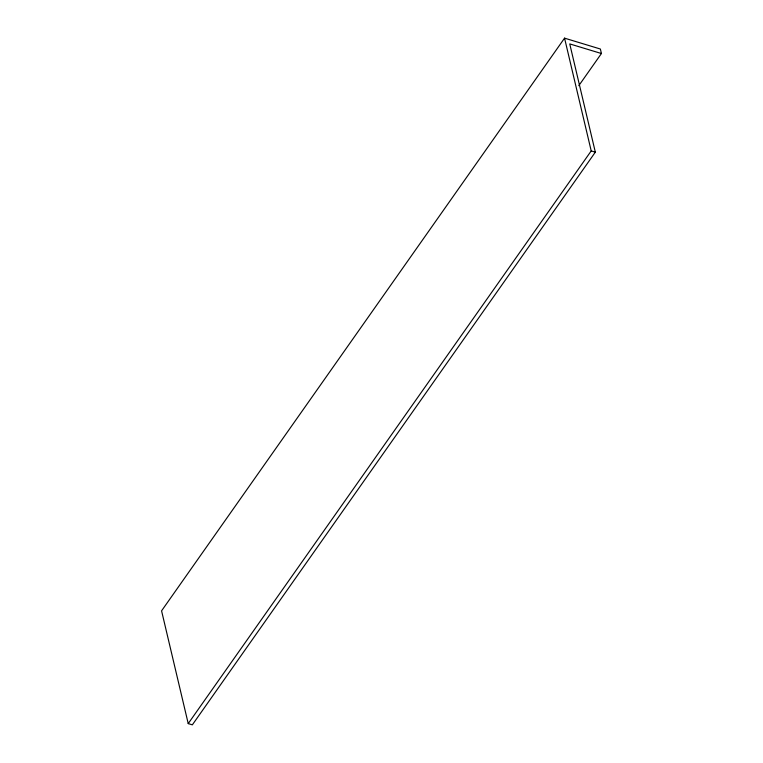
<?xml version="1.0" encoding="UTF-8"?>
<svg xmlns="http://www.w3.org/2000/svg" width="763" height="763" viewBox="0 0 763 763"><rect width="100%" height="100%" fill="white"/><g stroke="black" fill="none" stroke-linecap="round" stroke-linejoin="round"><path stroke-width="1.14" d="M601.425 53.524L600.367 49.013L564.553 38.15L161.575 610.839L188.223 723.601L192.343 724.85L595.331 152.161L569.742 43.911L601.425 53.524L578.812 85.666M188.223 723.601L591.211 150.912L564.553 38.15M591.211 150.912L595.331 152.161"/></g></svg>
